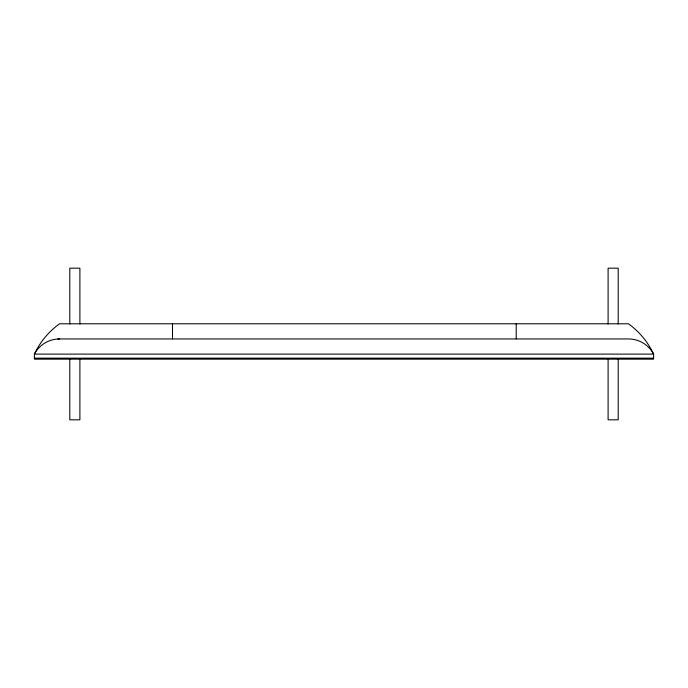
<?xml version="1.0" encoding="UTF-8"?>
<svg xmlns="http://www.w3.org/2000/svg" width="688" height="688" viewBox="0 0 688 688"><rect width="100%" height="100%" fill="white"/><g stroke="black" fill="none" stroke-linecap="round" stroke-linejoin="round"><path stroke-width="1.03" d="M57.852 338.943L628.428 338.943A28.475 28.475 0 0 1 653.6 354.114L653.6 359.162L34.4 359.162L34.4 354.114A78.088 78.088 0 0 1 59.572 323.781L628.428 323.781A78.088 78.088 0 0 1 653.6 354.114L34.4 354.114A28.475 28.475 0 0 1 59.572 338.943M34.4 358.156L653.6 358.156M618.22 324.048L618.22 268.182L608.106 268.182L608.106 324.048M618.22 358.629L618.22 419.818L608.106 419.818L608.106 358.629M516.215 323.781L516.215 338.943M172.499 323.781L172.499 338.943M79.894 324.048L79.894 268.182L69.78 268.182L69.78 324.048M79.894 358.629L79.894 419.818L69.78 419.818L69.78 358.629"/></g></svg>
